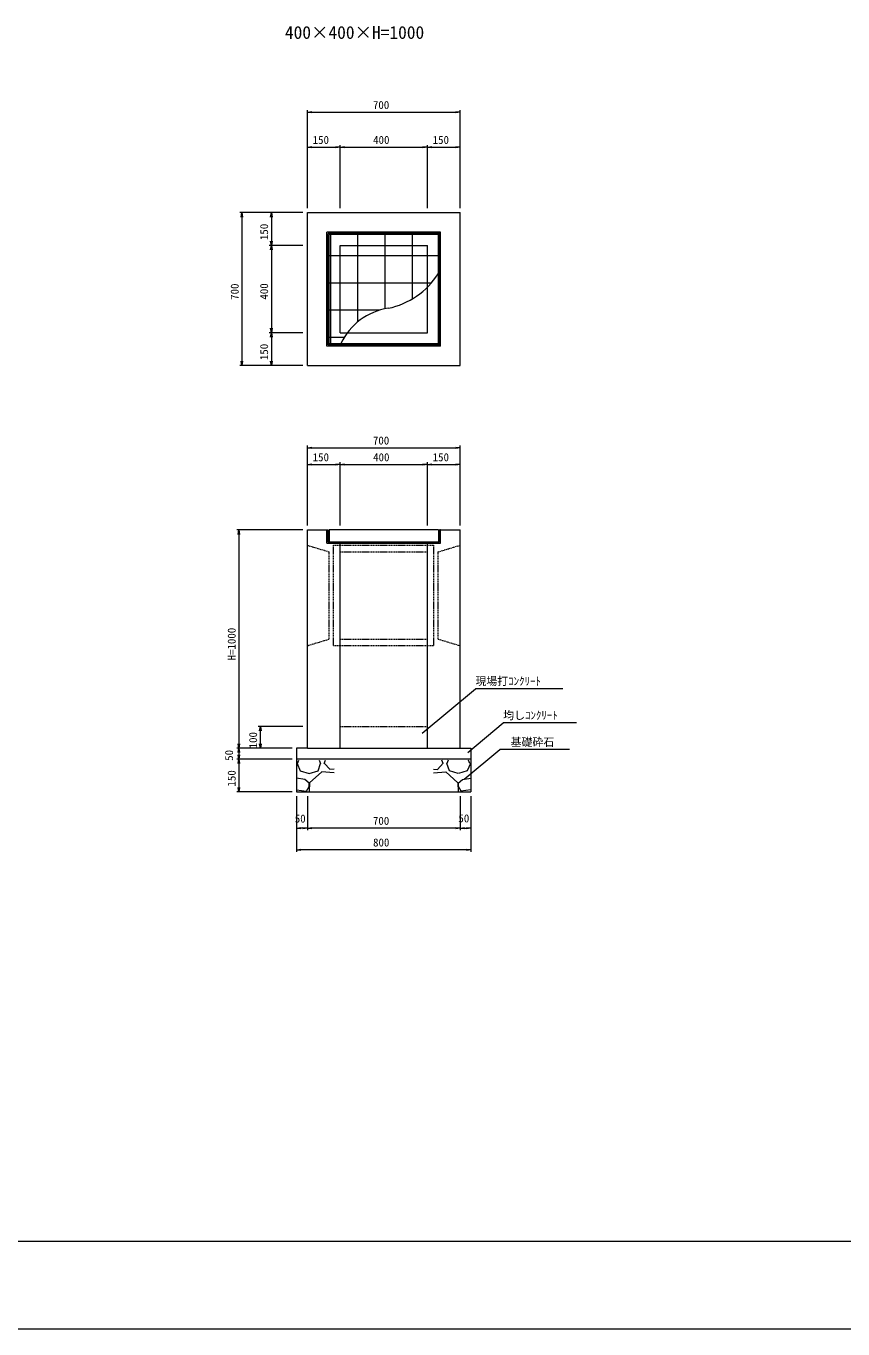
# Model space of a CAD drawing. Units: millimetres on the paper. Extents: x 0 to 841, y 0 to 594.
# Drawn here: x 187.2 to 374.4, y 0 to 298.5 of the extents above; entities that cross this region are included whole.
import ezdxf
from ezdxf.enums import TextEntityAlignment as Align

# ---------------------------------------------------------------- set-up
doc = ezdxf.new("R2010")
doc.units = ezdxf.units.MM
doc.linetypes.add('USER1', pattern=[0.375, 0.25, -0.125])
for name, color, linetype, lineweight in [('D-STR-DIM（寸法）', 7, 'Continuous', 18), ('D-STR-HTXT（旗揚げ）', 7, 'Continuous', 18), ('D-STR-STR1（構造物）', 4, 'Continuous', 18), ('D-STR-STRn（構造物）', 7, 'Continuous', 18), ('D-STR（構造物外形線）', 1, 'Continuous', 18), ('D-TTL(外枠）', 2, 'Continuous', 18), ('DEFPOINTS_2', 8, 'Continuous', 18)]:
    doc.layers.add(name, color=color, linetype=linetype, lineweight=lineweight)
doc.layers.add('D-STR-TXT（文字）', color=7, linetype='Continuous')
doc.layers.add('D-TTL-TXT（文字）', color=7, linetype='Continuous')
doc.styles.add('ＭＳ ゴシック', font='')
doc.styles.get('ＭＳ ゴシック').set_extended_font_data('MS Gothic')

msp = doc.modelspace()

# ---------------------------------------------------------------- linework, layer by layer
at = {"layer": 'D-STR-DIM（寸法）'}
for p, q in [((251.681, 256.742), (251.681, 279.242)), ((251.681, 278.742), (252.681, 278.909)), ((252.681, 278.575), (251.681, 278.742)), ((251.681, 278.742), (252.681, 278.742)), ((252.681, 278.742), (285.681, 278.742)), ((285.681, 278.909), (286.681, 278.742)), ((286.681, 278.742), (285.681, 278.575)), ((286.681, 278.742), (285.681, 278.742)), ((286.681, 256.742), (286.681, 279.242)), ((251.681, 256.742), (251.681, 271.242)), ((251.681, 270.742), (252.681, 270.909)), ((252.681, 270.575), (251.681, 270.742)), ((251.681, 270.742), (252.681, 270.742)), ((252.681, 270.742), (258.181, 270.742)), ((258.181, 270.909), (259.181, 270.742)), ((259.181, 270.742), (258.181, 270.575)), ((259.181, 270.742), (258.181, 270.742)), ((259.181, 256.742), (259.181, 271.242)), ((259.181, 256.742), (259.181, 271.242)), ((259.181, 270.742), (260.181, 270.909)), ((260.181, 270.575), (259.181, 270.742)), ((259.181, 270.742), (260.181, 270.742)), ((260.181, 270.742), (278.181, 270.742)), ((278.181, 270.909), (279.181, 270.742)), ((279.181, 270.742), (278.181, 270.575)), ((279.181, 270.742), (278.181, 270.742)), ((279.181, 256.742), (279.181, 271.242)), ((279.181, 256.742), (279.181, 271.242)), ((279.181, 270.742), (280.181, 270.909)), ((280.181, 270.575), (279.181, 270.742)), ((279.181, 270.742), (280.181, 270.742)), ((280.181, 270.742), (285.681, 270.742)), ((285.681, 270.909), (286.681, 270.742)), ((286.681, 270.742), (285.681, 270.575)), ((286.681, 270.742), (285.681, 270.742)), ((286.681, 256.742), (286.681, 271.242)), ((250.681, 255.742), (236.181, 255.742)), ((236.515, 254.742), (236.681, 255.742)), ((236.681, 255.742), (236.848, 254.742)), ((236.681, 255.742), (236.681, 254.742)), ((236.681, 254.742), (236.681, 221.742)), ((250.681, 255.742), (242.931, 255.742)), ((243.265, 254.742), (243.431, 255.742)), ((243.431, 255.742), (243.598, 254.742)), ((243.431, 255.742), (243.431, 254.742)), ((243.431, 254.742), (243.431, 249.242)), ((250.681, 248.242), (242.931, 248.242)), ((250.681, 248.242), (242.931, 248.242)), ((243.431, 248.242), (243.265, 249.242)), ((243.265, 247.242), (243.431, 248.242)), ((243.598, 249.242), (243.431, 248.242)), ((243.431, 248.242), (243.431, 249.242)), ((243.431, 248.242), (243.598, 247.242)), ((243.431, 248.242), (243.431, 247.242)), ((243.431, 247.242), (243.431, 229.242)), ((250.681, 228.242), (242.931, 228.242)), ((250.681, 228.242), (242.931, 228.242)), ((243.431, 228.242), (243.265, 229.242)), ((243.265, 227.242), (243.431, 228.242)), ((243.598, 229.242), (243.431, 228.242)), ((243.431, 228.242), (243.431, 229.242)), ((243.431, 228.242), (243.598, 227.242)), ((243.431, 228.242), (243.431, 227.242)), ((243.431, 227.242), (243.431, 221.742)), ((236.681, 220.742), (236.515, 221.742)), ((236.848, 221.742), (236.681, 220.742)), ((236.681, 220.742), (236.681, 221.742)), ((243.431, 220.742), (243.265, 221.742)), ((243.598, 221.742), (243.431, 220.742)), ((243.431, 220.742), (243.431, 221.742)), ((250.681, 220.742), (236.181, 220.742)), ((250.681, 220.742), (242.931, 220.742)), ((251.681, 184.042), (251.681, 202.371)), ((251.681, 201.871), (252.681, 202.038)), ((252.681, 201.705), (251.681, 201.871)), ((251.681, 201.871), (252.681, 201.871)), ((252.681, 201.871), (285.681, 201.871)), ((285.681, 202.038), (286.681, 201.871)), ((286.681, 201.871), (285.681, 201.705)), ((286.681, 201.871), (285.681, 201.871)), ((286.681, 184.042), (286.681, 202.371)), ((251.681, 184.042), (251.681, 198.542)), ((251.681, 198.042), (252.681, 198.209)), ((252.681, 197.876), (251.681, 198.042)), ((251.681, 198.042), (252.681, 198.042)), ((252.681, 198.042), (258.181, 198.042)), ((258.181, 198.209), (259.181, 198.042)), ((259.181, 198.042), (258.181, 197.876)), ((259.181, 198.042), (258.181, 198.042)), ((259.181, 184.042), (259.181, 198.542)), ((259.181, 184.042), (259.181, 198.542)), ((259.181, 198.042), (260.181, 198.209)), ((260.181, 197.876), (259.181, 198.042)), ((259.181, 198.042), (260.181, 198.042)), ((260.181, 198.042), (278.181, 198.042)), ((278.181, 198.209), (279.181, 198.042)), ((279.181, 198.042), (278.181, 197.876)), ((279.181, 198.042), (278.181, 198.042)), ((279.181, 184.042), (279.181, 198.542)), ((279.181, 184.042), (279.181, 198.542)), ((279.181, 198.042), (280.181, 198.209)), ((280.181, 197.876), (279.181, 198.042)), ((279.181, 198.042), (280.181, 198.042)), ((280.181, 198.042), (285.681, 198.042)), ((285.681, 198.209), (286.681, 198.042)), ((286.681, 198.042), (285.681, 197.876)), ((286.681, 198.042), (285.681, 198.042)), ((286.681, 184.042), (286.681, 198.542)), ((250.681, 183.042), (235.496, 183.042)), ((235.829, 182.042), (235.996, 183.042)), ((235.996, 183.042), (236.162, 182.042)), ((235.996, 183.042), (235.996, 182.042)), ((235.996, 182.042), (235.996, 134.042)), ((250.681, 138.042), (240.405, 138.042)), ((240.738, 137.042), (240.905, 138.042)), ((240.905, 138.042), (241.072, 137.042)), ((240.905, 138.042), (240.905, 137.042)), ((240.905, 134.042), (240.905, 137.042)), ((248.181, 133.042), (235.496, 133.042)), ((245.681, 133.042), (235.496, 133.042)), ((235.996, 133.042), (235.829, 134.042)), ((235.829, 132.042), (235.996, 133.042)), ((235.996, 130.542), (235.829, 131.542)), ((236.162, 134.042), (235.996, 133.042)), ((235.996, 133.042), (235.996, 134.042)), ((235.996, 133.042), (236.162, 132.042)), ((235.996, 133.042), (235.996, 132.042)), ((235.996, 132.042), (235.996, 131.542)), ((236.162, 131.542), (235.996, 130.542)), ((235.996, 130.542), (235.996, 131.542)), ((248.181, 133.042), (240.405, 133.042)), ((240.905, 133.042), (240.738, 134.042)), ((241.072, 134.042), (240.905, 133.042)), ((240.905, 133.042), (240.905, 134.042)), ((248.181, 130.542), (235.496, 130.542)), ((248.181, 130.542), (235.496, 130.542)), ((235.829, 129.542), (235.996, 130.542)), ((235.996, 130.542), (236.162, 129.542)), ((235.996, 130.542), (235.996, 129.542)), ((235.996, 129.542), (235.996, 124.042)), ((248.181, 123.042), (235.496, 123.042)), ((235.996, 123.042), (235.829, 124.042)), ((236.162, 124.042), (235.996, 123.042)), ((235.996, 123.042), (235.996, 124.042)), ((249.181, 122.042), (249.181, 109.282)), ((249.181, 122.042), (249.181, 114.25)), ((251.681, 122.042), (251.681, 114.25)), ((251.681, 122.042), (251.681, 114.25)), ((286.681, 122.042), (286.681, 114.25)), ((286.681, 122.042), (286.681, 114.25)), ((289.181, 122.042), (289.181, 109.282)), ((289.181, 122.042), (289.181, 114.25)), ((249.181, 114.75), (250.181, 114.916)), ((250.181, 114.583), (249.181, 114.75)), ((249.181, 114.75), (250.181, 114.75)), ((250.681, 114.75), (250.181, 114.75)), ((250.681, 114.916), (251.681, 114.75)), ((251.681, 114.75), (250.681, 114.583)), ((251.681, 114.75), (250.681, 114.75)), ((251.681, 114.75), (252.681, 114.916)), ((252.681, 114.583), (251.681, 114.75)), ((251.681, 114.75), (252.681, 114.75)), ((285.681, 114.75), (252.681, 114.75)), ((285.681, 114.916), (286.681, 114.75)), ((286.681, 114.75), (285.681, 114.583)), ((286.681, 114.75), (285.681, 114.75)), ((286.681, 114.75), (287.681, 114.916)), ((287.681, 114.583), (286.681, 114.75)), ((286.681, 114.75), (287.681, 114.75)), ((287.681, 114.75), (288.181, 114.75)), ((288.181, 114.916), (289.181, 114.75)), ((289.181, 114.75), (288.181, 114.583)), ((289.181, 114.75), (288.181, 114.75)), ((249.181, 109.782), (250.181, 109.948)), ((250.181, 109.615), (249.181, 109.782)), ((249.181, 109.782), (250.181, 109.782)), ((288.181, 109.782), (250.181, 109.782)), ((288.181, 109.948), (289.181, 109.782)), ((289.181, 109.782), (288.181, 109.615)), ((289.181, 109.782), (288.181, 109.782))]:
    msp.add_line(p, q, dxfattribs=at)
at = {"layer": 'D-STR-HTXT（旗揚げ）'}
for p, q in [((278.018, 136.468), (290.204, 146.683)), ((310.238, 146.683), (290.204, 146.683)), ((288.437, 132.044), (296.561, 138.854)), ((313.328, 138.854), (296.561, 138.854)), ((287.64, 125.917), (295.764, 132.727)), ((311.738, 132.727), (295.764, 132.727))]:
    msp.add_line(p, q, dxfattribs=at)
at = {"layer": 'D-STR-STR1（構造物）'}
for p, q in [((282.231, 251.292), (256.131, 251.292)), ((256.131, 225.192), (256.131, 251.292)), ((281.931, 250.992), (256.431, 250.992)), ((256.431, 225.492), (256.431, 250.992)), ((281.706, 250.767), (256.656, 250.767)), ((256.656, 225.717), (256.656, 250.767)), ((281.706, 225.717), (281.706, 250.767)), ((281.931, 225.492), (281.931, 250.992)), ((282.231, 225.192), (282.231, 251.292)), ((257.026, 225.792), (257.026, 250.692)), ((263.276, 248.242), (263.276, 250.692)), ((263.276, 230.756), (263.276, 248.242)), ((269.526, 248.242), (269.526, 250.692)), ((269.526, 233.728), (269.526, 248.242)), ((275.776, 248.242), (275.776, 250.692)), ((275.776, 236.005), (275.776, 248.242)), ((259.181, 245.871), (256.731, 245.871)), ((279.181, 245.871), (259.181, 245.871)), ((281.631, 245.871), (279.181, 245.871)), ((259.181, 239.621), (256.731, 239.621)), ((279.181, 239.621), (259.181, 239.621)), ((280.063, 239.621), (279.181, 239.621)), ((259.181, 233.371), (256.731, 233.371)), ((268.138, 233.371), (259.181, 233.371)), ((260.103, 227.121), (256.731, 227.121)), ((282.231, 225.192), (256.131, 225.192)), ((281.931, 225.492), (256.431, 225.492)), ((281.706, 225.717), (256.656, 225.717)), ((256.131, 183.042), (256.131, 179.992)), ((256.131, 179.992), (256.131, 183.042)), ((256.131, 183.042), (256.431, 183.042)), ((256.431, 183.042), (256.431, 180.442)), ((281.706, 183.042), (256.656, 183.042)), ((256.656, 183.042), (256.656, 180.292)), ((281.706, 183.042), (281.706, 180.292)), ((282.231, 183.042), (281.931, 183.042)), ((281.931, 183.042), (281.931, 180.442)), ((282.231, 179.992), (282.231, 183.042)), ((256.131, 179.992), (282.231, 179.992)), ((256.581, 180.292), (281.781, 180.292))]:
    msp.add_line(p, q, dxfattribs=at)
at = {"layer": 'D-STR-STR1（構造物）', "color": 7, "linetype": 'USER1'}
msp.add_line((259.181, 138.042), (279.181, 138.042), dxfattribs=at)
at = {"layer": 'D-STR-STR1（構造物）'}
for centre, radius, start, end in [((266.756, 251.047), 17.54, 281.32267, 328.0058), ((272.425, 219.57), 14.451, 98.86108, 154.49792), ((256.581, 180.442), 0.15, 180, 270), ((281.781, 180.442), 0.15, 270, 0)]:
    msp.add_arc(centre, radius, start, end, dxfattribs=at)
at = {"layer": 'D-STR-STRn（構造物）'}
for p, q in [((251.681, 133.042), (249.181, 133.042)), ((251.681, 133.042), (249.181, 133.042)), ((251.681, 133.042), (249.181, 133.042)), ((249.181, 133.042), (249.181, 123.042)), ((286.681, 133.042), (289.181, 133.042)), ((289.181, 133.042), (289.181, 123.042)), ((289.181, 130.542), (249.181, 130.542)), ((249.315, 129.579), (250.035, 127.899)), ((249.446, 129.581), (249.762, 130.32)), ((254.121, 127.89), (254.721, 129.57)), ((254.377, 130.32), (254.719, 129.579)), ((255.556, 129.576), (255.835, 130.32)), ((256.876, 128.158), (255.556, 129.598)), ((281.486, 128.158), (282.806, 129.598)), ((282.806, 129.576), (282.527, 130.32)), ((284.241, 127.89), (283.641, 129.57)), ((283.986, 130.32), (283.644, 129.579)), ((289.047, 129.579), (288.327, 127.899)), ((288.917, 129.581), (288.6, 130.32)), ((249.319, 127.178), (249.181, 127.224)), ((249.181, 127.107), (249.305, 127.181)), ((251.133, 125.868), (249.181, 126.161)), ((250.026, 127.887), (252.066, 127.287)), ((252.09, 125.004), (251.13, 125.844)), ((252.088, 127.286), (254.128, 127.886)), ((254.967, 127.659), (252.207, 125.139)), ((257.8, 127.404), (254.96, 127.64)), ((257.8, 128.234), (256.863, 128.152)), ((280.562, 128.234), (281.499, 128.152)), ((280.562, 127.404), (283.402, 127.64)), ((283.395, 127.659), (286.155, 125.139)), ((286.274, 127.286), (284.234, 127.886)), ((286.273, 125.004), (287.233, 125.844)), ((288.336, 127.887), (286.296, 127.287)), ((287.23, 125.868), (289.181, 126.161)), ((289.044, 127.178), (289.181, 127.224)), ((289.181, 127.107), (289.058, 127.181)), ((249.181, 123.489), (251.481, 123.213)), ((249.181, 123.042), (289.181, 123.042)), ((251.462, 123.214), (252.062, 124.294)), ((252.076, 124.299), (252.076, 125.019)), ((252.199, 125.135), (252.103, 123.12)), ((286.163, 125.135), (286.259, 123.12)), ((286.286, 124.299), (286.286, 125.019)), ((286.901, 123.214), (286.301, 124.294)), ((289.181, 123.489), (286.882, 123.213))]:
    msp.add_line(p, q, dxfattribs=at)
at = {"layer": 'D-STR（構造物外形線）'}
for p, q in [((251.681, 255.742), (286.681, 255.742)), ((251.681, 220.742), (251.681, 255.742)), ((286.681, 220.742), (286.681, 255.742)), ((259.181, 248.242), (279.181, 248.242)), ((259.181, 228.242), (259.181, 248.242)), ((279.181, 228.242), (279.181, 248.242)), ((259.181, 228.242), (279.181, 228.242)), ((251.681, 220.742), (286.681, 220.742)), ((251.681, 133.042), (251.681, 183.042)), ((251.681, 183.042), (256.131, 183.042)), ((282.231, 183.042), (286.681, 183.042)), ((286.681, 133.042), (286.681, 183.042)), ((259.181, 133.042), (259.181, 179.992)), ((279.181, 133.042), (279.181, 179.992)), ((251.681, 133.042), (286.681, 133.042))]:
    msp.add_line(p, q, dxfattribs=at)
at = {"layer": 'D-STR（構造物外形線）', "linetype": 'USER1'}
for p, q in [((251.681, 179.542), (256.681, 178.042)), ((257.681, 179.542), (280.681, 179.542)), ((257.681, 156.542), (257.681, 179.542)), ((280.681, 156.542), (280.681, 179.542)), ((281.681, 178.042), (286.681, 179.542)), ((256.681, 158.042), (256.681, 178.042)), ((259.181, 178.042), (279.181, 178.042)), ((259.181, 158.042), (259.181, 178.042)), ((279.181, 158.042), (279.181, 178.042)), ((281.681, 158.042), (281.681, 178.042)), ((251.681, 156.542), (256.681, 158.042)), ((257.681, 156.542), (280.681, 156.542)), ((259.181, 158.042), (279.181, 158.042)), ((281.681, 158.042), (286.681, 156.542))]:
    msp.add_line(p, q, dxfattribs=at)
at = {"layer": 'D-TTL(外枠）'}
msp.add_line((818, 20), (23, 20), dxfattribs=at)
at = {"layer": 'DEFPOINTS_2'}
msp.add_line((0, 0), (841, 0), dxfattribs=at)

# ---------------------------------------------------------------- texts
at = {"layer": 'D-STR-DIM（寸法）', "style": 'ＭＳ ゴシック'}
for s, p in [('700', (266.707, 278.942)), ('150', (252.899, 270.942)), ('400', (266.757, 270.942)), ('150', (280.399, 270.942)), ('700', (266.707, 202.071)), ('150', (252.899, 198.242)), ('400', (266.757, 198.242)), ('150', (280.399, 198.242)), ('50', (248.8, 115.461)), ('700', (266.707, 114.95)), ('50', (286.3, 115.509)), ('800', (266.738, 109.982))]:
    msp.add_text(s, height=1.833, dxfattribs=at).set_placement(p, align=Align.BOTTOM_LEFT)
for s, p in [('150', (243.231, 249.46)), ('700', (236.481, 235.767)), ('400', (243.231, 235.818)), ('150', (243.231, 221.96)), ('H=1000', (235.796, 153.157)), ('100', (240.705, 133.011)), ('50', (235.196, 130.162)), ('150', (235.796, 124.261))]:
    msp.add_text(s, height=1.833, rotation=90, dxfattribs=at).set_placement(p, align=Align.BOTTOM_LEFT)
at = {"layer": 'D-STR-TXT（文字）', "style": 'ＭＳ ゴシック'}
for s, p in [('現場打ｺﾝｸﾘｰﾄ', (290.204, 146.936)), ('均しｺﾝｸﾘｰﾄ', (296.561, 139.106)), ('基礎砕石', (298.264, 132.979))]:
    msp.add_text(s, height=1.833, dxfattribs=at).set_placement(p, align=Align.BOTTOM_LEFT)
at = {"layer": 'D-TTL-TXT（文字）', "style": 'ＭＳ ゴシック'}
msp.add_text('400×400×H=1000', height=2.933, dxfattribs=at).set_placement((246.537, 294.679), align=Align.BOTTOM_LEFT)

doc.saveas('drawing.dxf')
